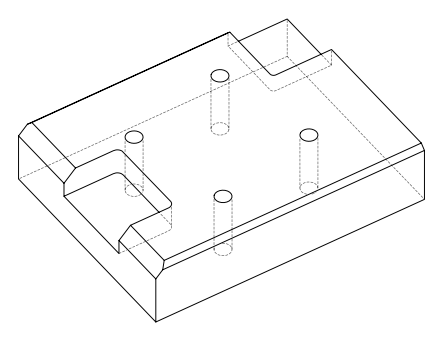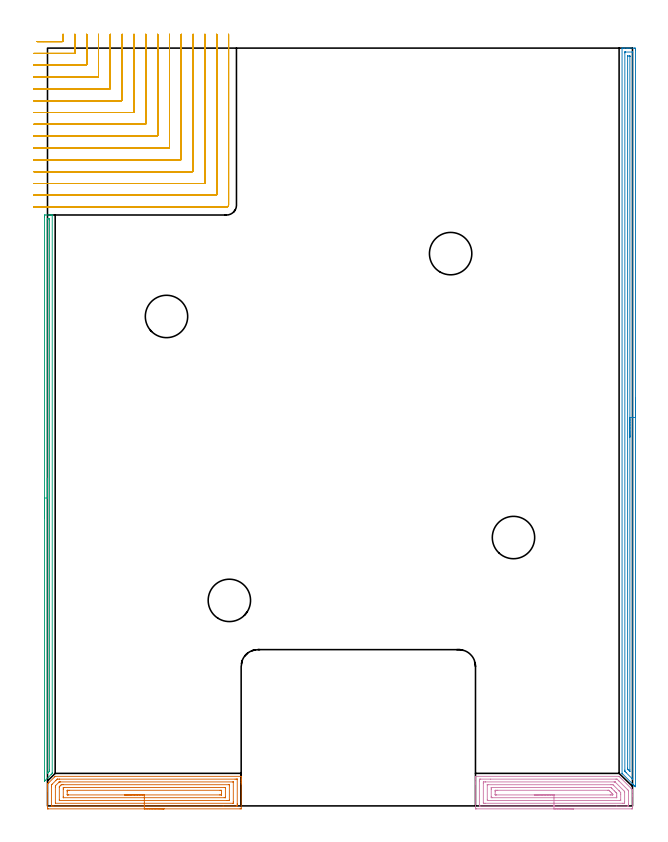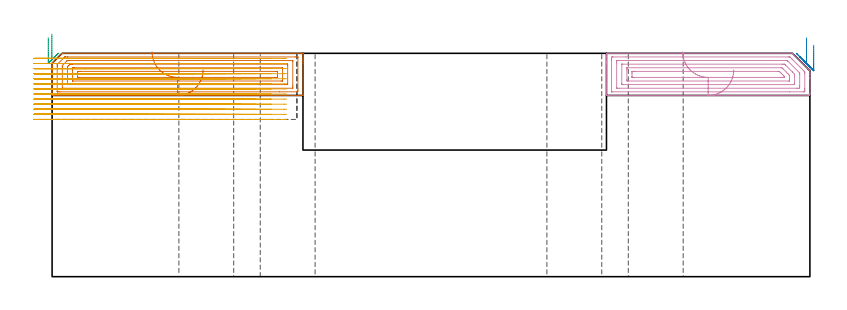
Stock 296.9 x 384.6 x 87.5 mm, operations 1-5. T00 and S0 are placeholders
(PLAN: 18 operations, 11 tool changes, 97.4 min)
(1 AREA_MILL | FG_CHAMFER_SURFACE | UGT0205_001 | 5.02 min | 14395 mm3)
(2 AREA_MILL_1 | FG_CHAMFER_SURFACE_1 | UGT0205_001 | 9.1 min | 8769 mm3)
(3 AREA_MILL_2 | FG_CHAMFER_SURFACE_2 | UGT0205_001 | 4.73 min | 2190 mm3)
(4 AREA_MILL_3 | FG_CHAMFER_SURFACE_3 | UGT0205_001 | 4.08 min | 11655 mm3)
(5 MILL_CORNER_NOTCH_RECTANGULAR | CORNER_NOTCH_RECTANGULAR | NXT0201_009 | Follow Part, ap 2, ae 75% | 44.61 min | 210245 mm3)
(6 MILL_SLOT | SLOT_PARTIAL_RECTANGULAR | NXT0201_012 | Follow Part, ap 4, ae 75% | 26.58 min | 354189 mm3)
(7 SPOT_DRILL | STEP1HOLE | NXT0321_9005460120000 | 0.05 min | 179 mm3)
(8 SPOT_DRILL_1 | STEP1HOLE_1 | NXT0321_9005460120000 | 0.05 min | 189 mm3)
(9 SPOT_DRILL_2 | STEP1HOLE_2 | NXT0321_9005460120000 | 0.05 min | 178 mm3)
(10 SPOT_DRILL_3 | STEP1HOLE_3 | NXT0321_9005460120000 | 0.05 min | 159 mm3)
(11 DRILL_THROUGH_HOLE_INTO_CENTER | STEP1HOLE | NXT0301_065 | 0.37 min | 5916 mm3)
(12 DRILL_TO_ENLARGE_THROUGH_HOLE | STEP1HOLE | UGT0301_052 | 0.39 min | 25629 mm3)
(13 DRILL_THROUGH_HOLE_INTO_CENTER_1 | STEP1HOLE_1 | NXT0301_065 | 0.37 min | 5927 mm3)
(14 DRILL_TO_ENLARGE_THROUGH_HOLE_1 | STEP1HOLE_1 | UGT0301_052 | 0.39 min | 25640 mm3)
(15 DRILL_THROUGH_HOLE_INTO_CENTER_2 | STEP1HOLE_2 | NXT0301_065 | 0.37 min | 5914 mm3)
(16 DRILL_TO_ENLARGE_THROUGH_HOLE_2 | STEP1HOLE_2 | UGT0301_052 | 0.39 min | 25642 mm3)
(17 DRILL_THROUGH_HOLE_INTO_CENTER_3 | STEP1HOLE_3 | NXT0301_065 | 0.37 min | 5866 mm3)
(18 DRILL_TO_ENLARGE_THROUGH_HOLE_3 | STEP1HOLE_3 | UGT0301_052 | 0.39 min | 25649 mm3)
(TOOL UGT0205_001 | Chamfer Mill 20 x 3 x 45 deg. | D20 FL50 Z2)
(TOOL NXT0201_009 | ENDMILL 8mm [2P460-0800-NA 1630] | D8 FL26 Z6)
(TOOL NXT0201_012 | ENDMILL 16mm [2P460-1600-NA 1630] | D16 FL38 Z6)
(TOOL NXT0321_9005460120000 | NC Spot Drill, 142deg, 12mm, Carbide, Uncoated | D12 PA142 FL30 Z2)
(TOOL NXT0301_065 | Carbide Drill 9.4mm [860.1-0940-075A1-MM 2214] | D9.4 PA140 FL98 Z2)
(TOOL UGT0301_052 | Twist Drill 21.5 mm | D21.5 PA118 FL150 Z2)
(OP 1 AREA_MILL)
G17 G21 G94 G90
T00 M6
G54
G17 G0 G90 X59.15 Y-1.5 S1061 M3
G43 Z97.5 H0
Z81.
G94 G1 X59.112 Z80.129 F250.
X58.998 Z79.264
X58.809 Z78.412
X58.547 Z77.58
X58.213 Z76.774
X57.81 Z76.
X57.342 Z75.264
X56.81 Z74.572
X56.221 Z73.929
X55.578 Z73.34
X54.886 Z72.809
X54.15 Z72.34
X53.376 Z71.937
X52.57 Z71.603
X51.738 Z71.341
X50.887 Z71.152
X50.022 Z71.038
X49.15 Z71.
X0.586
X0.065 Y-1.494 Z71.004
X0.01 Y-1.491 Z71.006
X0. Y-1.43 Z71.067
Y7.626 Z80.119
Y8.225 Z80.722
Y8.501 Z80.998
Y9.1 Z81.597
Y9.377 Z81.872
Y9.93 Z82.429
Y10.252 Z82.751
Y11.093 Z83.593
X0.002 Y11.102 Z83.602
X0.028 Y11.128 Z83.628
X0.141 Y11.243 Z83.739
X0.505 Y11.605 Z84.105
X0.66 Y11.76 Z84.26
X3.641 Y14.741 Z87.24
X3.771 Y14.87 Z87.368
X3.905 Y14.997 Z87.488
X4.15 Y15. Z87.5
X98.159
X98.29 Y14.997 Z87.489
X98.297 Y14.886 Z87.378
X98.3 Y14.767 Z87.266
Y14.078 Z86.577
Y13.432 Z85.931
Y12.879 Z85.375
Y12.603 Z85.1
Y12.004 Z84.5
Y11.727 Z84.224
Y11.128 Z83.622
Y-1.13 Z71.367
X98.296 Y-1.434 Z71.063
X98.29 Y-1.492 Z71.005
X98.23 Y-1.499 Z70.999
X97.714 Y-1.5 Z71.
X49.15
Y-0.086 Z72.414
X3.087
X2.368 Y-0.085 Z72.415
X2.194 Y-0.083 Z72.417
X2.036 Y-0.079 Z72.421
X2.009 Y-0.074 Z72.426
X2.005 Y-0.054 Z72.446
X2.003 Y-0.031 Z72.469
X2. Y0.107 Z72.607
Y9.738 Z82.238
X2.003 Y10.252 Z82.752
X2.009 Y10.606 Z83.106
X2.017 Y10.655 Z83.155
X2.042 Y10.685 Z83.185
X2.113 Y10.759 Z83.259
X2.368 Y11.019 Z83.519
X4.229 Y12.879 Z85.379
X4.633 Y13.281 Z85.781
X4.772 Y13.416 Z85.916
X4.884 Y13.523 Z86.023
X4.956 Y13.579 Z86.079
X5.042 Y13.581 Z86.081
X5.216 Y13.584 Z86.084
X5.933 Y13.586 Z86.086
X6.105
X95.213
X95.932 Y13.585 Z86.085
X96.106 Y13.583 Z86.083
X96.264 Y13.579 Z86.079
X96.291 Y13.574 Z86.074
X96.295 Y13.554 Z86.054
X96.297 Y13.531 Z86.031
X96.3 Y13.393 Z85.893
Y1.135 Z73.635
X96.298 Y0.621 Z73.121
X96.294 Y0.264 Z72.764
X96.281 Y-0.079 Z72.421
X95.932 Y-0.083 Z72.417
X95.759 Y-0.085 Z72.415
X89.154 Y-0.086 Z72.414
X49.15
Y1.329 Z73.829
X4.094
X4.048 Y1.33 Z73.83
X4.019 Y1.333 Z73.833
X4.01 Y1.335 Z73.835
X4.008 Y1.349 Z73.849
X4.002 Y1.496 Z73.996
X4. Y1.644 Z74.144
Y9.525 Z82.025
X4.002 Y9.889 Z82.389
X4.005 Y10.07 Z82.57
X4.01 Y10.161 Z82.661
X4.015 Y10.204 Z82.704
X4.056 Y10.252 Z82.752
X4.101 Y10.301 Z82.801
X4.151 Y10.351 Z82.851
X5.803 Y12.004 Z84.504
X5.868 Y12.067 Z84.567
X5.933 Y12.127 Z84.627
X5.983 Y12.165 Z84.665
X6.023 Y12.167 Z84.667
X6.113 Y12.169 Z84.669
X6.293 Y12.171 Z84.671
X6.653
X94.206
X94.252 Y12.17 Z84.67
X94.281 Y12.167 Z84.667
X94.29 Y12.165 Z84.665
X94.292 Y12.151 Z84.651
X94.298 Y12.004 Z84.504
X94.3 Y11.856 Z84.356
Y2.224 Z74.724
X94.298 Y1.496 Z73.996
X94.295 Y1.354 Z73.854
X94.289 Y1.335 Z73.835
X94.276 Y1.333 Z73.833
X94.235 Y1.33 Z73.83
X94.149 Y1.329 Z73.829
X49.15
Y2.743 Z75.243
X6.115
X6.052 Y2.744 Z75.244
X6.023 Y2.747 Z75.247
X6.012 Y2.749 Z75.249
X6.009 Y2.762 Z75.262
X6.005 Y2.845 Z75.345
X6. Y3.181 Z75.681
Y3.248 Z75.748
Y9.377 Z81.877
X6.003 Y9.579 Z82.079
X6.006 Y9.68 Z82.18
X6.01 Y9.729 Z82.229
X6.029 Y9.768 Z82.268
X6.223 Y9.968 Z82.468
X6.502 Y10.252 Z82.752
X6.662 Y10.412 Z82.912
X6.824 Y10.57 Z83.07
X7.018 Y10.75 Z83.25
X7.205 Y10.753 Z83.253
X7.715 Y10.756 Z83.256
X8.092 Y10.757 Z83.257
X92.185
X92.248 Y10.756 Z83.256
X92.277 Y10.753 Z83.253
X92.288 Y10.751 Z83.251
X92.291 Y10.738 Z83.238
X92.295 Y10.655 Z83.155
X92.3 Y10.319 Z82.819
Y10.252 Z82.752
X92.299 Y3.248 Z75.748
X92.291 Y2.843 Z75.343
X92.288 Y2.75 Z75.25
X92.161 Y2.747 Z75.247
X91.988 Y2.744 Z75.244
X91.476 Y2.743 Z75.243
X91.099
X49.15
Y4.157 Z76.657
X8.174 Y4.158 Z76.658
X8.075 Y4.159 Z76.659
X8.026 Y4.162 Z76.662
X8.01 Y4.164 Z76.664
X8.008 Y4.18 Z76.68
X8.004 Y4.28 Z76.78
X8. Y4.718 Z77.218
X8.001 Y8.501 Z81.001
X8.004 Y9.093 Z81.593
X8.01 Y9.293 Z81.793
X8.035 Y9.325 Z81.825
X8.049 Y9.336 Z81.836
X8.071 Y9.338 Z81.838
X8.178 Y9.341 Z81.841
X8.606 Y9.343 Z81.843
X8.64
X90.126 Y9.342 Z81.842
X90.226 Y9.341 Z81.841
X90.274 Y9.338 Z81.838
X90.29 Y9.336 Z81.836
X90.292 Y9.32 Z81.82
X90.296 Y9.22 Z81.72
X90.3 Y8.782 Z81.282
X90.299 Y4.404 Z76.904
X90.296 Y4.205 Z76.705
X90.292 Y4.171 Z76.671
X90.288 Y4.163 Z76.663
X90.282 Y4.161 Z76.661
X90.23 Y4.158 Z76.658
X90.122 Y4.157 Z76.657
X89.694
X49.15
Y5.571 Z78.071
X10.696 Y5.572 Z78.072
X10.388 Y5.574 Z78.074
X10.08 Y5.578 Z78.078
X10.01 Y5.584 Z78.084
X10.006 Y5.646 Z78.146
X10.002 Y5.747 Z78.247
X10. Y7.131 Z79.631
X10.001 Y7.626 Z80.126
X10.005 Y7.816 Z80.316
X10.01 Y7.91 Z80.41
X10.016 Y7.922 Z80.422
X10.036 Y7.925 Z80.425
X10.081 Y7.928 Z80.428
X10.388 Y7.929 Z80.429
X10.971
X87.604 Y7.928 Z80.428
X87.912 Y7.926 Z80.426
X88.22 Y7.922 Z80.422
X88.29 Y7.916 Z80.416
X88.295 Y7.854 Z80.354
X88.298 Y7.753 Z80.253
X88.3 Y6.369 Z78.869
X88.299 Y5.874 Z78.374
X88.295 Y5.684 Z78.184
X88.29 Y5.59 Z78.09
X88.284 Y5.578 Z78.078
X88.264 Y5.575 Z78.075
X88.219 Y5.572 Z78.072
X87.912 Y5.571 Z78.071
X87.329
X49.15
X48.278 Z78.109
X47.414 Z78.223
X46.562 Z78.412
X45.73 Z78.674
X44.924 Z79.008
X44.15 Z79.411
X43.414 Z79.88
X42.722 Z80.411
X42.079 Z81.
X41.49 Z81.643
X40.959 Z82.335
X40.49 Z83.071
X40.087 Z83.845
X39.753 Z84.651
X39.491 Z85.483
X39.302 Z86.335
X39.188 Z87.2
X39.15 Z88.071
G0 Z97.5
M5
M2
(OP 2 AREA_MILL_1)
G17 G21 G94 G90
T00 M6
G54
G17 G0 G90 X298.4 Y207.15 S1061 M3
G43 Z97.5 H0
Z90.7
G94 G1 Y207.112 Z89.828 F250.
Y206.998 Z88.964
Y206.809 Z88.112
Y206.547 Z87.28
Y206.213 Z86.474
Y205.81 Z85.7
Y205.342 Z84.964
Y204.81 Z84.272
Y204.221 Z83.629
Y203.578 Z83.04
Y202.886 Z82.509
Y202.15 Z82.04
Y201.376 Z81.637
Y200.57 Z81.303
Y199.738 Z81.041
Y198.886 Z80.852
Y198.022 Z80.738
Y197.15 Z80.7
X298.399 Y9.837 Z80.701
X298.396 Y9.797 Z80.7
X298.389 Y9.71 Z80.703
X298.331 Y9.767 Z80.764
X298.22 Y9.879 Z80.878
X298.058 Y10.04 Z81.037
X297.903 Y10.196 Z81.195
X297.773 Y10.326 Z81.325
X297.621 Y10.477 Z81.474
X297.475 Y10.623 Z81.622
X297.326 Y10.773 Z81.771
X297.184 Y10.914 Z81.912
X297.048 Y11.051 Z82.049
X296.879 Y11.22 Z82.218
X291.871 Y16.229 Z87.229
X291.64 Y16.462 Z87.456
X291.604 Y16.506 Z87.49
X291.6 Y16.583 Z87.5
Y384.421
X291.602 Y384.59 Z87.488
X291.734 Y384.597 Z87.358
X291.874 Y384.6 Z87.226
X292.117 Z86.982
X292.816 Z86.279
X294.039 Z85.058
X294.563 Z84.531
X295.175 Z83.921
X297.796 Z81.301
X298.058 Y384.596 Z81.039
X298.393 Y384.59 Z80.704
X298.397 Y384.321 Z80.702
X298.399 Y383.974 Z80.701
X298.4 Y383.624 Z80.7
Y197.15
X296.986 Z82.114
X296.985 Y13.901 Z82.115
X296.984 Y13.696 Z82.116
X296.981 Y13.594 Z82.119
X296.98 Y13.584 Z82.12
X296.969 Y13.591 Z82.131
X296.937 Y13.619 Z82.163
X296.649 Y13.901 Z82.451
X293.69 Y16.86 Z85.41
X293.076 Y17.477 Z86.024
X293.035 Y17.526 Z86.065
X293.021 Y17.546 Z86.079
X293.019 Y17.564 Z86.081
X293.016 Y17.65 Z86.084
X293.015 Y17.822 Z86.085
X293.014 Y18.168 Z86.086
X293.015 Y382.187 Z86.085
X293.017 Y382.532 Z86.083
X293.019 Y382.574 Z86.081
X293.02 Y382.587 Z86.08
X293.044 Y382.59 Z86.056
X293.151 Y382.596 Z85.949
X293.286 Y382.599 Z85.814
X296.78 Y382.6 Z82.32
X296.937 Y382.597 Z82.163
X296.969 Y382.593 Z82.131
X296.979 Y382.59 Z82.121
X296.981 Y382.579 Z82.119
X296.984 Y382.542 Z82.116
X296.985 Y382.39 Z82.115
X296.986 Y197.15 Z82.114
X295.572 Z83.528
X295.571 Y18.233 Z83.529
X295.566 Y17.477 Z83.534
X295.565 Y17.462 Z83.535
X295.532 Y17.477 Z83.568
X295.437 Y17.566 Z83.663
X294.629 Y18.371 Z84.471
X294.563 Y18.438 Z84.537
X294.465 Y18.543 Z84.635
X294.443 Y18.568 Z84.657
X294.435 Y18.668 Z84.665
X294.432 Y18.851 Z84.668
X294.429 Y19.127 Z84.671
Y380.399
X294.43 Y380.535 Z84.67
X294.433 Y380.581 Z84.667
X294.435 Y380.59 Z84.665
X294.441 Y380.594 Z84.659
X294.465 Y380.597 Z84.635
X294.563 Y380.599 Z84.537
X295.24 Y380.6 Z83.86
X295.437 Y380.599 Z83.663
X295.502 Y380.597 Z83.598
X295.554 Y380.593 Z83.546
X295.564 Y380.59 Z83.536
X295.567 Y380.575 Z83.533
X295.569 Y380.536 Z83.531
X295.571 Y380.399 Z83.529
Y380.261
X295.572 Y197.15 Z83.528
Y196.278 Z83.567
Y195.414 Z83.68
Y194.562 Z83.869
Y193.73 Z84.132
Y192.924 Z84.465
Y192.15 Z84.868
Y191.414 Z85.337
Y190.722 Z85.868
Y190.079 Z86.457
Y189.49 Z87.101
Y188.958 Z87.793
Y188.49 Z88.528
Y188.087 Z89.302
Y187.753 Z90.108
Y187.491 Z90.94
Y187.302 Z91.792
Y187.188 Z92.657
Y187.15 Z93.528
G0 Z97.5
M5
M2
(OP 3 AREA_MILL_2)
G17 G21 G94 G90
T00 M6
G54
G17 G0 G90 X-1.5 Y146.25 S1061 M3
G43 Z97.5 H0
Z93.6
G94 G1 Y146.288 Z92.728 F250.
Y146.402 Z91.863
Y146.591 Z91.012
Y146.853 Z90.18
Y147.187 Z89.374
Y147.59 Z88.6
Y148.058 Z87.864
Y148.589 Z87.172
Y149.179 Z86.529
Y149.822 Z85.94
Y150.514 Z85.408
Y151.25 Z84.94
Y152.024 Z84.537
Y152.83 Z84.203
Y153.662 Z83.941
Y154.513 Z83.752
Y155.378 Z83.638
Y156.25 Z83.6
Y298.992
X-1.499 Y299.274 Z83.601
X-1.492 Y299.878 Z83.603
X-1.491 Y299.893 Z83.605
X-0.889 Y299.9 Z84.205
X0.539 Z85.636
X0.896 Z85.992
X1.611 Z86.71
X1.912 Z87.011
X2.337 Y299.893 Z87.429
X2.397 Y299.89 Z87.488
X2.4 Y299.721 Z87.5
Y16.801
X2.394 Y16.503 Z87.488
X2.389 Y16.488 Z87.485
X1.808 Y15.907 Z86.907
X-1.172 Y12.928 Z83.927
X-1.336 Y12.763 Z83.761
X-1.474 Y12.63 Z83.624
X-1.494 Y12.617 Z83.603
X-1.499 Y12.63 Z83.599
X-1.5 Y156.25 Z83.6
X-0.086 Z85.014
Y297.576
X-0.085 Y297.665 Z85.015
X-0.081 Y297.844 Z85.019
X-0.079 Y297.889 Z85.021
X-0.072 Y297.892 Z85.028
X-0.048 Y297.896 Z85.052
X0.004 Y297.898 Z85.104
X0.484 Y297.9 Z85.584
X0.896 Y297.899 Z85.996
X0.955 Y297.898 Z86.055
X0.972 Y297.895 Z86.072
X0.976 Y297.892 Z86.076
X0.979 Y297.872 Z86.079
X0.983 Y297.754 Z86.083
X0.985 Y297.576 Z86.085
X0.986 Y297.486 Z86.086
Y18.5
X0.982 Y17.695 Z86.082
X0.979 Y17.612 Z86.079
X0.973 Y17.534 Z86.073
X0.896 Y17.454 Z85.996
X0.573 Y17.125 Z85.673
X0.004 Y16.554 Z85.104
X-0.038 Y16.513 Z85.062
X-0.072 Y16.484 Z85.028
X-0.078 Y16.482 Z85.022
X-0.08 Y16.485 Z85.02
X-0.083 Y16.533 Z85.017
X-0.085 Y16.712 Z85.015
X-0.086 Y16.801 Z85.014
Y156.25
Y157.121 Z85.052
Y157.986 Z85.166
Y158.838 Z85.355
Y159.67 Z85.617
Y160.476 Z85.951
Y161.25 Z86.354
Y161.986 Z86.823
Y162.678 Z87.354
Y163.321 Z87.943
Y163.91 Z88.586
Y164.441 Z89.278
Y164.91 Z90.014
Y165.313 Z90.788
Y165.647 Z91.594
Y165.909 Z92.426
Y166.098 Z93.278
Y166.212 Z94.143
Y166.25 Z95.014
G0 Z97.5
M5
M2
(OP 4 AREA_MILL_3)
G17 G21 G94 G90
T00 M6
G54
G17 G0 G90 X267.05 Y-1.5 S1061 M3
G43 Z97.5 H0
Z81.
G94 G1 X267.012 Z80.129 F250.
X266.898 Z79.264
X266.709 Z78.412
X266.447 Z77.58
X266.113 Z76.774
X265.71 Z76.
X265.242 Z75.264
X264.71 Z74.572
X264.121 Z73.929
X263.478 Z73.34
X262.786 Z72.809
X262.05 Z72.34
X261.276 Z71.937
X260.47 Z71.603
X259.638 Z71.341
X258.786 Z71.152
X257.922 Z71.038
X257.05 Z71.
X217.8
X217.279 Y-1.494 Z71.003
X217.21 Y-1.491 Z71.006
X217.2 Y-1.417 Z71.08
Y11.128 Z83.623
Y11.702 Z84.199
Y12.004 Z84.5
Y13.755 Z86.249
Y14.745 Z87.244
X217.203 Y14.875 Z87.367
X217.21 Y14.998 Z87.488
X217.354 Y15. Z87.5
X290.056
X290.095 Y14.994 Z87.491
X290.122 Y14.977 Z87.474
X290.314 Y14.786 Z87.286
X296.163 Y8.939 Z81.435
X296.3 Y8.801 Z81.299
X296.459 Y8.642 Z81.14
X296.601 Y8.501 Z80.997
X296.746 Y8.355 Z80.853
X296.898 Y8.203 Z80.7
X296.9 Y8.2 Z80.696
Y8.131 Z80.63
Y7.354 Z79.853
Y6.75 Z79.245
Y5.573 Z78.069
Y4.999 Z77.493
Y-0.844 Z71.654
X296.896 Y-1.13 Z71.367
X296.89 Y-1.492 Z71.005
X296.673 Y-1.496 Z71.002
X296.3 Y-1.5 Z71.
X257.05
Y-0.086 Z72.414
X219.584 Y-0.085 Z72.415
X219.41 Y-0.084 Z72.416
X219.243 Y-0.08 Z72.42
X219.209 Y-0.078 Z72.422
X219.205 Y-0.055 Z72.445
X219.203 Y-0.029 Z72.471
X219.2 Y0.122 Z72.622
Y12.38 Z84.88
X219.204 Y12.879 Z85.379
X219.209 Y13.247 Z85.747
X219.234 Y13.579 Z86.079
X219.584 Y13.583 Z86.083
X219.757 Y13.585 Z86.085
X224.819 Y13.586 Z86.086
X288.445 Y13.585 Z86.085
X288.804 Y13.582 Z86.082
X288.983 Y13.579 Z86.079
X289.07 Y13.569 Z86.069
X289.164 Y13.481 Z85.981
X289.77 Y12.879 Z85.379
X290.056 Y12.595 Z85.095
X294.516 Y8.133 Z80.633
X294.768 Y7.875 Z80.375
X294.889 Y7.749 Z80.249
X294.892 Y7.626 Z80.126
X294.899 Y7.25 Z79.75
X294.9 Y1.12 Z73.62
X294.896 Y0.621 Z73.121
X294.891 Y0.253 Z72.753
X294.866 Y-0.079 Z72.421
X294.516 Y-0.083 Z72.417
X294.343 Y-0.085 Z72.415
X288.902 Y-0.086 Z72.414
X257.05
Y1.329 Z73.829
X222.26
X221.537 Y1.331 Z73.831
X221.368 Y1.334 Z73.834
X221.21 Y1.338 Z73.838
X221.205 Y1.496 Z73.996
X221.201 Y1.66 Z74.16
X221.2 Y11.293 Z83.793
X221.205 Y12.004 Z84.504
X221.207 Y12.162 Z84.662
X221.368 Y12.164 Z84.664
X222.09 Y12.171 Z84.671
X222.26
X287.551
X287.893 Y12.168 Z84.668
X287.99 Y12.164 Z84.664
X288.029 Y12.161 Z84.661
X288.041 Y12.151 Z84.651
X288.095 Y12.103 Z84.603
X288.197 Y12.004 Z84.504
X288.272 Y11.929 Z84.429
X292.732 Y7.469 Z79.969
X292.821 Y7.377 Z79.877
X292.863 Y7.33 Z79.83
X292.882 Y7.307 Z79.807
X292.89 Y7.244 Z79.744
X292.897 Y6.915 Z79.415
X292.899 Y6.75 Z79.25
X292.9 Y2.207 Z74.707
X292.895 Y1.496 Z73.996
X292.893 Y1.338 Z73.838
X292.732 Y1.336 Z73.836
X292.01 Y1.329 Z73.829
X291.84
X257.05
Y2.743 Z75.243
X223.666
X223.326 Y2.746 Z75.246
X223.265 Y2.748 Z75.248
X223.21 Y2.753 Z75.253
X223.2 Y3.248 Z75.748
X223.201 Y10.667 Z83.167
X223.202 Y10.718 Z83.218
X223.206 Y10.743 Z83.243
X223.209 Y10.75 Z83.25
X223.222 Y10.752 Z83.252
X223.358 Y10.756 Z83.256
X223.53 Y10.757 Z83.257
X285.973
X286.488 Y10.756 Z83.256
X286.87 Y10.753 Z83.253
X286.989 Y10.75 Z83.25
X287.253 Y10.494 Z82.994
X287.38 Y10.371 Z82.871
X290.056 Y7.694 Z80.194
X290.122 Y7.626 Z80.126
X290.89 Y6.807 Z79.307
X290.892 Y6.75 Z79.25
X290.9 Y5.921 Z78.421
Y3.295 Z75.795
X290.899 Y2.833 Z75.333
X290.898 Y2.782 Z75.282
X290.894 Y2.757 Z75.257
X290.891 Y2.75 Z75.25
X290.878 Y2.748 Z75.248
X290.742 Y2.744 Z75.244
X290.57 Y2.743 Z75.243
X257.05
Y4.157 Z76.657
X225.793
X225.394 Y4.164 Z76.664
X225.21 Y4.169 Z76.669
X225.207 Y4.276 Z76.776
X225.201 Y4.739 Z77.239
Y8.501 Z81.001
X225.204 Y9.114 Z81.614
X225.21 Y9.322 Z81.822
X225.219 Y9.337 Z81.837
X225.239 Y9.339 Z81.839
X225.292 Y9.341 Z81.841
X225.399 Y9.342 Z81.842
X285.63 Y9.343 Z81.843
X285.844 Y9.339 Z81.839
X285.946 Y9.336 Z81.836
X286.155 Y9.136 Z81.636
X286.488 Y8.812 Z81.312
X287.676 Y7.626 Z80.126
X288.272 Y7.026 Z79.526
X288.537 Y6.75 Z79.25
X288.771 Y6.497 Z78.997
X288.89 Y6.362 Z78.862
X288.894 Y6.287 Z78.787
X288.899 Y6.135 Z78.635
Y4.999 Z77.499
X288.896 Y4.386 Z76.886
X288.89 Y4.178 Z76.678
X288.881 Y4.163 Z76.663
X288.86 Y4.161 Z76.661
X288.808 Y4.159 Z76.659
X288.701 Y4.158 Z76.658
X257.05 Y4.157 Z76.657
Y5.571 Z78.071
X227.921
X227.612 Y5.573 Z78.073
X227.304 Y5.576 Z78.076
X227.224 Y5.578 Z78.078
X227.21 Y5.632 Z78.132
X227.205 Y5.74 Z78.24
X227.202 Y5.874 Z78.374
X227.2 Y7.155 Z79.655
X227.203 Y7.626 Z80.126
X227.206 Y7.828 Z80.328
X227.21 Y7.922 Z80.422
X227.307 Y7.925 Z80.425
X227.612 Y7.927 Z80.427
X228.196 Y7.929 Z80.429
X228.504
X284.395
X284.704 Y7.928 Z80.428
X284.806 Y7.926 Z80.426
X284.887 Y7.922 Z80.422
X284.929 Y7.912 Z80.412
X284.962 Y7.882 Z80.382
X285.225 Y7.626 Z80.126
X285.596 Y7.257 Z79.757
X286.102 Y6.75 Z79.25
X286.488 Y6.363 Z78.863
X286.729 Y6.114 Z78.614
X286.845 Y5.991 Z78.491
X286.89 Y5.93 Z78.43
X286.892 Y5.874 Z78.374
Y5.672 Z78.172
X286.89 Y5.578 Z78.078
X286.793 Y5.575 Z78.075
X286.488 Y5.573 Z78.073
X285.904 Y5.571 Z78.071
X285.596
X257.05
X256.178 Z78.109
X255.314 Z78.223
X254.462 Z78.412
X253.63 Z78.674
X252.824 Z79.008
X252.05 Z79.411
X251.314 Z79.88
X250.622 Z80.411
X249.979 Z81.
X249.39 Z81.643
X248.858 Z82.335
X248.39 Z83.071
X247.987 Z83.845
X247.653 Z84.651
X247.391 Z85.483
X247.202 Z86.335
X247.088 Z87.2
X247.05 Z88.071
G0 Z97.5
M5
M2
(OP 5 MILL_CORNER_NOTCH_RECTANGULAR)
G17 G21 G94 G90
T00 M6
G54
G17 G0 G90 X-5.261 Y387.9 S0 M3
G43 Z97.5 H1
Z85.508
G94 G1 X-2.261 F250.
X7.506 F500.
G3 X7.9 Y388.294 R0.4
G2 X7.899 Y388.6 R84.
G1 Y391.6 F250.
G0 Z97.5
X-7. Y381.9
Z85.508
G1 X-4.
X13.505 F500.
G3 X13.9 Y382.295 R0.4
G1 Y388.6
Y391.6 F250.
G0 Z97.5
X-7. Y375.9
Z85.508
G1 X-4.
X19.505 F500.
G3 X19.9 Y376.295 R0.4
G1 Y388.6
Y391.6 F250.
G0 Z97.5
X-7. Y369.9
Z85.508
G1 X-4.
X25.505 F500.
G3 X25.9 Y370.295 R0.4
G1 Y388.6
Y391.6 F250.
G0 Z97.5
X-7. Y363.9
Z85.508
G1 X-4.
X31.505 F500.
G3 X31.9 Y364.295 R0.4
G1 Y388.6
Y391.6 F250.
G0 Z97.5
X-7. Y357.9
Z85.508
G1 X-4.
X37.504 F500.
G3 X37.9 Y358.296 R0.4
G1 Y388.6
Y391.6 F250.
G0 Z97.5
X-7. Y351.9
Z85.508
G1 X-4.
X43.504 F500.
G3 X43.9 Y352.296 R0.4
G1 Y388.6
Y391.6 F250.
G0 Z97.5
X-7. Y345.9
Z85.508
G1 X-4.
X49.504 F500.
G3 X49.9 Y346.296 R0.4
G1 Y388.6
Y391.6 F250.
G0 Z97.5
X-7. Y339.9
Z85.508
G1 X-4.
X55.504 F500.
G3 X55.9 Y340.296 R0.4
G1 Y388.6
Y391.6 F250.
G0 Z97.5
X-7. Y333.9
Z85.508
G1 X-4.
X61.504 F500.
G3 X61.9 Y334.296 R0.4
G1 Y388.6
Y391.6 F250.
G0 Z97.5
X-7. Y327.9
Z85.508
G1 X-4.
X67.503 F500.
G3 X67.9 Y328.297 R0.4
G1 Y388.6
Y391.6 F250.
G0 Z97.5
X-7. Y321.9
Z85.508
G1 X-4.
X73.503 F500.
G3 X73.9 Y322.297 R0.4
G1 Y388.6
Y391.6 F250.
G0 Z97.5
X-7. Y315.9
Z85.508
G1 X-4.
X79.503 F500.
G3 X79.9 Y316.297 R0.4
G1 Y388.6
Y391.6 F250.
G0 Z97.5
X-7. Y309.9
Z85.508
G1 X-4.
X85.503 F500.
G3 X85.9 Y310.297 R0.4
G1 Y388.6
Y391.6 F250.
G0 Z97.5
X-7. Y303.9
Z85.508
G1 X-4.
X90.9 F500.
G3 X91.9 Y304.9 R1.
G1 Y388.6
Y391.6 F250.
G0 Z97.5
X-5.261 Y387.9
Z83.515
G1 X-2.261
X7.506 F500.
G3 X7.9 Y388.294 R0.4
G2 X7.899 Y388.6 R84.
G1 Y391.6 F250.
G0 Z97.5
X-7. Y381.9
Z83.515
G1 X-4.
X13.505 F500.
G3 X13.9 Y382.295 R0.4
G1 Y388.6
Y391.6 F250.
G0 Z97.5
X-7. Y375.9
Z83.515
G1 X-4.
X19.505 F500.
G3 X19.9 Y376.295 R0.4
G1 Y388.6
Y391.6 F250.
G0 Z97.5
X-7. Y369.9
Z83.515
G1 X-4.
X25.505 F500.
G3 X25.9 Y370.295 R0.4
G1 Y388.6
Y391.6 F250.
G0 Z97.5
X-7. Y363.9
Z83.515
G1 X-4.
X31.505 F500.
G3 X31.9 Y364.295 R0.4
G1 Y388.6
Y391.6 F250.
G0 Z97.5
X-7. Y357.9
Z83.515
G1 X-4.
X37.504 F500.
G3 X37.9 Y358.296 R0.4
G1 Y388.6
Y391.6 F250.
G0 Z97.5
X-7. Y351.9
Z83.515
G1 X-4.
X43.504 F500.
G3 X43.9 Y352.296 R0.4
G1 Y388.6
Y391.6 F250.
G0 Z97.5
X-7. Y345.9
Z83.515
G1 X-4.
X49.504 F500.
G3 X49.9 Y346.296 R0.4
G1 Y388.6
Y391.6 F250.
G0 Z97.5
X-7. Y339.9
Z83.515
G1 X-4.
X55.504 F500.
G3 X55.9 Y340.296 R0.4
G1 Y388.6
Y391.6 F250.
G0 Z97.5
X-7. Y333.9
Z83.515
G1 X-4.
X61.504 F500.
G3 X61.9 Y334.296 R0.4
G1 Y388.6
Y391.6 F250.
G0 Z97.5
X-7. Y327.9
Z83.515
G1 X-4.
X67.503 F500.
G3 X67.9 Y328.297 R0.4
G1 Y388.6
Y391.6 F250.
G0 Z97.5
X-7. Y321.9
Z83.515
G1 X-4.
X73.503 F500.
G3 X73.9 Y322.297 R0.4
G1 Y388.6
Y391.6 F250.
G0 Z97.5
X-7. Y315.9
Z83.515
G1 X-4.
X79.503 F500.
G3 X79.9 Y316.297 R0.4
G1 Y388.6
Y391.6 F250.
G0 Z97.5
X-7. Y309.9
Z83.515
G1 X-4.
X85.503 F500.
G3 X85.9 Y310.297 R0.4
G1 Y388.6
Y391.6 F250.
G0 Z97.5
X-7. Y303.9
Z83.515
G1 X-4.
X90.9 F500.
G3 X91.9 Y304.9 R1.
G1 Y388.6
Y391.6 F250.
G0 Z97.5
X-5.261 Y387.9
Z81.523
G1 X-2.261
X7.506 F500.
G3 X7.9 Y388.294 R0.4
G2 X7.899 Y388.6 R84.
G1 Y391.6 F250.
G0 Z97.5
X-7. Y381.9
Z81.523
G1 X-4.
X13.505 F500.
G3 X13.9 Y382.295 R0.4
G1 Y388.6
Y391.6 F250.
G0 Z97.5
X-7. Y375.9
Z81.523
G1 X-4.
X19.505 F500.
G3 X19.9 Y376.295 R0.4
G1 Y388.6
Y391.6 F250.
G0 Z97.5
X-7. Y369.9
Z81.523
G1 X-4.
X25.505 F500.
G3 X25.9 Y370.295 R0.4
G1 Y388.6
Y391.6 F250.
G0 Z97.5
X-7. Y363.9
Z81.523
G1 X-4.
X31.505 F500.
G3 X31.9 Y364.295 R0.4
G1 Y388.6
Y391.6 F250.
G0 Z97.5
X-7. Y357.9
Z81.523
G1 X-4.
X37.504 F500.
G3 X37.9 Y358.296 R0.4
G1 Y388.6
Y391.6 F250.
G0 Z97.5
X-7. Y351.9
Z81.523
G1 X-4.
X43.504 F500.
G3 X43.9 Y352.296 R0.4
G1 Y388.6
Y391.6 F250.
G0 Z97.5
X-7. Y345.9
Z81.523
G1 X-4.
X49.504 F500.
G3 X49.9 Y346.296 R0.4
G1 Y388.6
Y391.6 F250.
G0 Z97.5
X-7. Y339.9
Z81.523
G1 X-4.
X55.504 F500.
G3 X55.9 Y340.296 R0.4
G1 Y388.6
Y391.6 F250.
G0 Z97.5
X-7. Y333.9
Z81.523
G1 X-4.
X61.504 F500.
G3 X61.9 Y334.296 R0.4
G1 Y388.6
Y391.6 F250.
G0 Z97.5
X-7. Y327.9
Z81.523
G1 X-4.
X67.503 F500.
G3 X67.9 Y328.297 R0.4
G1 Y388.6
Y391.6 F250.
G0 Z97.5
X-7. Y321.9
Z81.523
G1 X-4.
X73.503 F500.
G3 X73.9 Y322.297 R0.4
G1 Y388.6
Y391.6 F250.
G0 Z97.5
X-7. Y315.9
Z81.523
G1 X-4.
X79.503 F500.
G3 X79.9 Y316.297 R0.4
G1 Y388.6
Y391.6 F250.
G0 Z97.5
X-7. Y309.9
Z81.523
G1 X-4.
X85.503 F500.
G3 X85.9 Y310.297 R0.4
G1 Y388.6
Y391.6 F250.
G0 Z97.5
X-7. Y303.9
Z81.523
G1 X-4.
X90.9 F500.
G3 X91.9 Y304.9 R1.
G1 Y388.6
Y391.6 F250.
G0 Z97.5
X-5.261 Y387.9
Z79.531
G1 X-2.261
X7.506 F500.
G3 X7.9 Y388.294 R0.4
G2 X7.899 Y388.6 R84.
G1 Y391.6 F250.
G0 Z97.5
X-7. Y381.9
Z79.531
G1 X-4.
X13.505 F500.
G3 X13.9 Y382.295 R0.4
G1 Y388.6
Y391.6 F250.
G0 Z97.5
X-7. Y375.9
Z79.531
G1 X-4.
X19.505 F500.
G3 X19.9 Y376.295 R0.4
G1 Y388.6
Y391.6 F250.
G0 Z97.5
X-7. Y369.9
Z79.531
G1 X-4.
X25.505 F500.
G3 X25.9 Y370.295 R0.4
G1 Y388.6
Y391.6 F250.
G0 Z97.5
X-7. Y363.9
Z79.531
G1 X-4.
X31.505 F500.
G3 X31.9 Y364.295 R0.4
G1 Y388.6
Y391.6 F250.
G0 Z97.5
X-7. Y357.9
Z79.531
G1 X-4.
X37.504 F500.
G3 X37.9 Y358.296 R0.4
G1 Y388.6
Y391.6 F250.
G0 Z97.5
X-7. Y351.9
Z79.531
G1 X-4.
X43.504 F500.
G3 X43.9 Y352.296 R0.4
G1 Y388.6
Y391.6 F250.
G0 Z97.5
X-7. Y345.9
Z79.531
G1 X-4.
X49.504 F500.
G3 X49.9 Y346.296 R0.4
G1 Y388.6
Y391.6 F250.
G0 Z97.5
X-7. Y339.9
Z79.531
G1 X-4.
X55.504 F500.
G3 X55.9 Y340.296 R0.4
G1 Y388.6
Y391.6 F250.
G0 Z97.5
X-7. Y333.9
Z79.531
G1 X-4.
X61.504 F500.
G3 X61.9 Y334.296 R0.4
G1 Y388.6
Y391.6 F250.
G0 Z97.5
X-7. Y327.9
Z79.531
G1 X-4.
X67.503 F500.
G3 X67.9 Y328.297 R0.4
G1 Y388.6
Y391.6 F250.
G0 Z97.5
X-7. Y321.9
Z79.531
G1 X-4.
X73.503 F500.
G3 X73.9 Y322.297 R0.4
G1 Y388.6
Y391.6 F250.
G0 Z97.5
X-7. Y315.9
Z79.531
G1 X-4.
X79.503 F500.
G3 X79.9 Y316.297 R0.4
G1 Y388.6
Y391.6 F250.
G0 Z97.5
X-7. Y309.9
Z79.531
G1 X-4.
X85.503 F500.
G3 X85.9 Y310.297 R0.4
G1 Y388.6
Y391.6 F250.
G0 Z97.5
X-7. Y303.9
Z79.531
G1 X-4.
X90.9 F500.
G3 X91.9 Y304.9 R1.
G1 Y388.6
Y391.6 F250.
G0 Z97.5
X-5.261 Y387.9
Z77.538
G1 X-2.261
X7.506 F500.
G3 X7.9 Y388.294 R0.4
G2 X7.899 Y388.6 R84.
G1 Y391.6 F250.
G0 Z97.5
X-7. Y381.9
Z77.538
G1 X-4.
X13.505 F500.
G3 X13.9 Y382.295 R0.4
G1 Y388.6
Y391.6 F250.
G0 Z97.5
X-7. Y375.9
Z77.538
G1 X-4.
X19.505 F500.
G3 X19.9 Y376.295 R0.4
G1 Y388.6
Y391.6 F250.
G0 Z97.5
X-7. Y369.9
Z77.538
G1 X-4.
X25.505 F500.
G3 X25.9 Y370.295 R0.4
G1 Y388.6
Y391.6 F250.
G0 Z97.5
X-7. Y363.9
Z77.538
G1 X-4.
X31.505 F500.
G3 X31.9 Y364.295 R0.4
G1 Y388.6
Y391.6 F250.
G0 Z97.5
X-7. Y357.9
Z77.538
G1 X-4.
X37.504 F500.
G3 X37.9 Y358.296 R0.4
G1 Y388.6
Y391.6 F250.
G0 Z97.5
X-7. Y351.9
Z77.538
G1 X-4.
X43.504 F500.
G3 X43.9 Y352.296 R0.4
G1 Y388.6
Y391.6 F250.
G0 Z97.5
X-7. Y345.9
Z77.538
G1 X-4.
X49.504 F500.
G3 X49.9 Y346.296 R0.4
G1 Y388.6
Y391.6 F250.
G0 Z97.5
X-7. Y339.9
Z77.538
G1 X-4.
X55.504 F500.
G3 X55.9 Y340.296 R0.4
G1 Y388.6
Y391.6 F250.
G0 Z97.5
X-7. Y333.9
Z77.538
G1 X-4.
X61.504 F500.
G3 X61.9 Y334.296 R0.4
G1 Y388.6
Y391.6 F250.
G0 Z97.5
X-7. Y327.9
Z77.538
G1 X-4.
X67.503 F500.
G3 X67.9 Y328.297 R0.4
G1 Y388.6
Y391.6 F250.
G0 Z97.5
X-7. Y321.9
Z77.538
G1 X-4.
X73.503 F500.
G3 X73.9 Y322.297 R0.4
G1 Y388.6
Y391.6 F250.
G0 Z97.5
X-7. Y315.9
Z77.538
G1 X-4.
X79.503 F500.
G3 X79.9 Y316.297 R0.4
G1 Y388.6
Y391.6 F250.
G0 Z97.5
X-7. Y309.9
Z77.538
G1 X-4.
X85.503 F500.
G3 X85.9 Y310.297 R0.4
G1 Y388.6
Y391.6 F250.
G0 Z97.5
X-7. Y303.9
Z77.538
G1 X-4.
X90.9 F500.
G3 X91.9 Y304.9 R1.
G1 Y388.6
Y391.6 F250.
G0 Z97.5
X-5.261 Y387.9
Z75.546
G1 X-2.261
X7.506 F500.
G3 X7.9 Y388.294 R0.4
G2 X7.899 Y388.6 R84.
G1 Y391.6 F250.
G0 Z97.5
X-7. Y381.9
Z75.546
G1 X-4.
X13.505 F500.
G3 X13.9 Y382.295 R0.4
G1 Y388.6
Y391.6 F250.
G0 Z97.5
X-7. Y375.9
Z75.546
G1 X-4.
X19.505 F500.
G3 X19.9 Y376.295 R0.4
G1 Y388.6
Y391.6 F250.
G0 Z97.5
X-7. Y369.9
Z75.546
G1 X-4.
X25.505 F500.
G3 X25.9 Y370.295 R0.4
G1 Y388.6
Y391.6 F250.
G0 Z97.5
X-7. Y363.9
Z75.546
G1 X-4.
X31.505 F500.
G3 X31.9 Y364.295 R0.4
G1 Y388.6
Y391.6 F250.
G0 Z97.5
X-7. Y357.9
Z75.546
G1 X-4.
X37.504 F500.
G3 X37.9 Y358.296 R0.4
G1 Y388.6
Y391.6 F250.
G0 Z97.5
X-7. Y351.9
Z75.546
G1 X-4.
X43.504 F500.
G3 X43.9 Y352.296 R0.4
G1 Y388.6
Y391.6 F250.
G0 Z97.5
X-7. Y345.9
Z75.546
G1 X-4.
X49.504 F500.
G3 X49.9 Y346.296 R0.4
G1 Y388.6
Y391.6 F250.
G0 Z97.5
X-7. Y339.9
Z75.546
G1 X-4.
X55.504 F500.
G3 X55.9 Y340.296 R0.4
G1 Y388.6
Y391.6 F250.
G0 Z97.5
X-7. Y333.9
Z75.546
G1 X-4.
X61.504 F500.
G3 X61.9 Y334.296 R0.4
G1 Y388.6
Y391.6 F250.
G0 Z97.5
X-7. Y327.9
Z75.546
G1 X-4.
X67.503 F500.
G3 X67.9 Y328.297 R0.4
G1 Y388.6
Y391.6 F250.
G0 Z97.5
X-7. Y321.9
Z75.546
G1 X-4.
X73.503 F500.
G3 X73.9 Y322.297 R0.4
G1 Y388.6
Y391.6 F250.
G0 Z97.5
X-7. Y315.9
Z75.546
G1 X-4.
X79.503 F500.
G3 X79.9 Y316.297 R0.4
G1 Y388.6
Y391.6 F250.
G0 Z97.5
X-7. Y309.9
Z75.546
G1 X-4.
X85.503 F500.
G3 X85.9 Y310.297 R0.4
G1 Y388.6
Y391.6 F250.
G0 Z97.5
X-7. Y303.9
Z75.546
G1 X-4.
X90.9 F500.
G3 X91.9 Y304.9 R1.
G1 Y388.6
Y391.6 F250.
G0 Z97.5
X-5.261 Y387.9
Z73.554
G1 X-2.261
X7.506 F500.
G3 X7.9 Y388.294 R0.4
G2 X7.899 Y388.6 R84.
G1 Y391.6 F250.
G0 Z97.5
X-7. Y381.9
Z73.554
G1 X-4.
X13.505 F500.
G3 X13.9 Y382.295 R0.4
G1 Y388.6
Y391.6 F250.
G0 Z97.5
X-7. Y375.9
Z73.554
G1 X-4.
X19.505 F500.
G3 X19.9 Y376.295 R0.4
G1 Y388.6
Y391.6 F250.
G0 Z97.5
X-7. Y369.9
Z73.554
G1 X-4.
X25.505 F500.
G3 X25.9 Y370.295 R0.4
G1 Y388.6
Y391.6 F250.
G0 Z97.5
X-7. Y363.9
Z73.554
G1 X-4.
X31.505 F500.
G3 X31.9 Y364.295 R0.4
G1 Y388.6
Y391.6 F250.
G0 Z97.5
X-7. Y357.9
Z73.554
G1 X-4.
X37.504 F500.
G3 X37.9 Y358.296 R0.4
G1 Y388.6
Y391.6 F250.
G0 Z97.5
X-7. Y351.9
Z73.554
G1 X-4.
X43.504 F500.
G3 X43.9 Y352.296 R0.4
G1 Y388.6
Y391.6 F250.
G0 Z97.5
X-7. Y345.9
Z73.554
G1 X-4.
X49.504 F500.
G3 X49.9 Y346.296 R0.4
G1 Y388.6
Y391.6 F250.
G0 Z97.5
X-7. Y339.9
Z73.554
G1 X-4.
X55.504 F500.
G3 X55.9 Y340.296 R0.4
G1 Y388.6
Y391.6 F250.
G0 Z97.5
X-7. Y333.9
Z73.554
G1 X-4.
X61.504 F500.
G3 X61.9 Y334.296 R0.4
G1 Y388.6
Y391.6 F250.
G0 Z97.5
X-7. Y327.9
Z73.554
G1 X-4.
X67.503 F500.
G3 X67.9 Y328.297 R0.4
G1 Y388.6
Y391.6 F250.
G0 Z97.5
X-7. Y321.9
Z73.554
G1 X-4.
X73.503 F500.
G3 X73.9 Y322.297 R0.4
G1 Y388.6
Y391.6 F250.
G0 Z97.5
X-7. Y315.9
Z73.554
G1 X-4.
X79.503 F500.
G3 X79.9 Y316.297 R0.4
G1 Y388.6
Y391.6 F250.
G0 Z97.5
X-7. Y309.9
Z73.554
G1 X-4.
X85.503 F500.
G3 X85.9 Y310.297 R0.4
G1 Y388.6
Y391.6 F250.
G0 Z97.5
X-7. Y303.9
Z73.554
G1 X-4.
X90.9 F500.
G3 X91.9 Y304.9 R1.
G1 Y388.6
Y391.6 F250.
G0 Z97.5
X-5.261 Y387.9
Z71.562
G1 X-2.261
X7.505 F500.
G3 X7.9 Y388.295 R0.4
G2 X7.899 Y388.6 R84.
G1 Y391.6 F250.
G0 Z97.5
X-7. Y381.9
Z71.562
G1 X-4.
X13.505 F500.
G3 X13.9 Y382.295 R0.4
G1 Y388.6
Y391.6 F250.
G0 Z97.5
X-7. Y375.9
Z71.562
G1 X-4.
X19.505 F500.
G3 X19.9 Y376.295 R0.4
G1 Y388.6
Y391.6 F250.
G0 Z97.5
X-7. Y369.9
Z71.562
G1 X-4.
X25.505 F500.
G3 X25.9 Y370.295 R0.4
G1 Y388.6
Y391.6 F250.
G0 Z97.5
X-7. Y363.9
Z71.562
G1 X-4.
X31.505 F500.
G3 X31.9 Y364.295 R0.4
G1 Y388.6
Y391.6 F250.
G0 Z97.5
X-7. Y357.9
Z71.562
G1 X-4.
X37.504 F500.
G3 X37.9 Y358.296 R0.4
G1 Y388.6
Y391.6 F250.
G0 Z97.5
X-7. Y351.9
Z71.562
G1 X-4.
X43.504 F500.
G3 X43.9 Y352.296 R0.4
G1 Y388.6
Y391.6 F250.
G0 Z97.5
X-7. Y345.9
Z71.562
G1 X-4.
X49.504 F500.
G3 X49.9 Y346.296 R0.4
G1 Y388.6
Y391.6 F250.
G0 Z97.5
X-7. Y339.9
Z71.562
G1 X-4.
X55.504 F500.
G3 X55.9 Y340.296 R0.4
G1 Y388.6
Y391.6 F250.
G0 Z97.5
X-7. Y333.9
Z71.562
G1 X-4.
X61.504 F500.
G3 X61.9 Y334.296 R0.4
G1 Y388.6
Y391.6 F250.
G0 Z97.5
X-7. Y327.9
Z71.562
G1 X-4.
X67.503 F500.
G3 X67.9 Y328.297 R0.4
G1 Y388.6
Y391.6 F250.
G0 Z97.5
X-7. Y321.9
Z71.562
G1 X-4.
X73.503 F500.
G3 X73.9 Y322.297 R0.4
G1 Y388.6
Y391.6 F250.
G0 Z97.5
X-7. Y315.9
Z71.562
G1 X-4.
X79.503 F500.
G3 X79.9 Y316.297 R0.4
G1 Y388.6
Y391.6 F250.
G0 Z97.5
X-7. Y309.9
Z71.562
G1 X-4.
X85.503 F500.
G3 X85.9 Y310.297 R0.4
G1 Y388.6
Y391.6 F250.
G0 Z97.5
X-7. Y303.9
Z71.562
G1 X-4.
X90.9 F500.
G3 X91.9 Y304.9 R1.
G1 Y388.6
Y391.6 F250.
G0 Z97.5
X-5.261 Y387.9
Z69.569
G1 X-2.261
X7.505 F500.
G3 X7.9 Y388.295 R0.4
G2 X7.899 Y388.6 R84.
G1 Y391.6 F250.
G0 Z97.5
X-7. Y381.9
Z69.569
G1 X-4.
X13.505 F500.
G3 X13.9 Y382.295 R0.4
G1 Y388.6
Y391.6 F250.
G0 Z97.5
X-7. Y375.9
Z69.569
G1 X-4.
X19.505 F500.
G3 X19.9 Y376.295 R0.4
G1 Y388.6
Y391.6 F250.
G0 Z97.5
X-7. Y369.9
Z69.569
G1 X-4.
X25.505 F500.
G3 X25.9 Y370.295 R0.4
G1 Y388.6
Y391.6 F250.
G0 Z97.5
X-7. Y363.9
Z69.569
G1 X-4.
X31.505 F500.
G3 X31.9 Y364.295 R0.4
G1 Y388.6
Y391.6 F250.
G0 Z97.5
X-7. Y357.9
Z69.569
G1 X-4.
X37.504 F500.
G3 X37.9 Y358.296 R0.4
G1 Y388.6
Y391.6 F250.
G0 Z97.5
X-7. Y351.9
Z69.569
G1 X-4.
X43.504 F500.
G3 X43.9 Y352.296 R0.4
G1 Y388.6
Y391.6 F250.
G0 Z97.5
X-7. Y345.9
Z69.569
G1 X-4.
X49.504 F500.
G3 X49.9 Y346.296 R0.4
G1 Y388.6
Y391.6 F250.
G0 Z97.5
X-7. Y339.9
Z69.569
G1 X-4.
X55.504 F500.
G3 X55.9 Y340.296 R0.4
G1 Y388.6
Y391.6 F250.
G0 Z97.5
X-7. Y333.9
Z69.569
G1 X-4.
X61.504 F500.
G3 X61.9 Y334.296 R0.4
G1 Y388.6
Y391.6 F250.
G0 Z97.5
X-7. Y327.9
Z69.569
G1 X-4.
X67.503 F500.
G3 X67.9 Y328.297 R0.4
G1 Y388.6
Y391.6 F250.
G0 Z97.5
X-7. Y321.9
Z69.569
G1 X-4.
X73.503 F500.
G3 X73.9 Y322.297 R0.4
G1 Y388.6
Y391.6 F250.
G0 Z97.5
X-7. Y315.9
Z69.569
G1 X-4.
X79.503 F500.
G3 X79.9 Y316.297 R0.4
G1 Y388.6
Y391.6 F250.
G0 Z97.5
X-7. Y309.9
Z69.569
G1 X-4.
X85.503 F500.
G3 X85.9 Y310.297 R0.4
G1 Y388.6
Y391.6 F250.
G0 Z97.5
X-7. Y303.9
Z69.569
G1 X-4.
X90.9 F500.
G3 X91.9 Y304.9 R1.
G1 Y388.6
Y391.6 F250.
G0 Z97.5
X-5.261 Y387.9
Z67.577
G1 X-2.261
X7.505 F500.
G3 X7.9 Y388.295 R0.4
G2 X7.899 Y388.6 R84.
G1 Y391.6 F250.
G0 Z97.5
X-7. Y381.9
Z67.577
G1 X-4.
X13.505 F500.
G3 X13.9 Y382.295 R0.4
G1 Y388.6
Y391.6 F250.
G0 Z97.5
X-7. Y375.9
Z67.577
G1 X-4.
X19.505 F500.
G3 X19.9 Y376.295 R0.4
G1 Y388.6
Y391.6 F250.
G0 Z97.5
X-7. Y369.9
Z67.577
G1 X-4.
X25.505 F500.
G3 X25.9 Y370.295 R0.4
G1 Y388.6
Y391.6 F250.
G0 Z97.5
X-7. Y363.9
Z67.577
G1 X-4.
X31.505 F500.
G3 X31.9 Y364.295 R0.4
G1 Y388.6
Y391.6 F250.
G0 Z97.5
X-7. Y357.9
Z67.577
G1 X-4.
X37.504 F500.
G3 X37.9 Y358.296 R0.4
G1 Y388.6
Y391.6 F250.
G0 Z97.5
X-7. Y351.9
Z67.577
G1 X-4.
X43.504 F500.
G3 X43.9 Y352.296 R0.4
G1 Y388.6
Y391.6 F250.
G0 Z97.5
X-7. Y345.9
Z67.577
G1 X-4.
X49.504 F500.
G3 X49.9 Y346.296 R0.4
G1 Y388.6
Y391.6 F250.
G0 Z97.5
X-7. Y339.9
Z67.577
G1 X-4.
X55.504 F500.
G3 X55.9 Y340.296 R0.4
G1 Y388.6
Y391.6 F250.
G0 Z97.5
X-7. Y333.9
Z67.577
G1 X-4.
X61.504 F500.
G3 X61.9 Y334.296 R0.4
G1 Y388.6
Y391.6 F250.
G0 Z97.5
X-7. Y327.9
Z67.577
G1 X-4.
X67.503 F500.
G3 X67.9 Y328.297 R0.4
G1 Y388.6
Y391.6 F250.
G0 Z97.5
X-7. Y321.9
Z67.577
G1 X-4.
X73.503 F500.
G3 X73.9 Y322.297 R0.4
G1 Y388.6
Y391.6 F250.
G0 Z97.5
X-7. Y315.9
Z67.577
G1 X-4.
X79.503 F500.
G3 X79.9 Y316.297 R0.4
G1 Y388.6
Y391.6 F250.
G0 Z97.5
X-7. Y309.9
Z67.577
G1 X-4.
X85.503 F500.
G3 X85.9 Y310.297 R0.4
G1 Y388.6
Y391.6 F250.
G0 Z97.5
X-7. Y303.9
Z67.577
G1 X-4.
X90.9 F500.
G3 X91.9 Y304.9 R1.
G1 Y388.6
Y391.6 F250.
G0 Z97.5
X-5.261 Y387.9
Z65.585
G1 X-2.261
X7.505 F500.
G3 X7.9 Y388.295 R0.4
G2 X7.899 Y388.6 R84.
G1 Y391.6 F250.
G0 Z97.5
X-7. Y381.9
Z65.585
G1 X-4.
X13.505 F500.
G3 X13.9 Y382.295 R0.4
G1 Y388.6
Y391.6 F250.
G0 Z97.5
X-7. Y375.9
Z65.585
G1 X-4.
X19.505 F500.
G3 X19.9 Y376.295 R0.4
G1 Y388.6
Y391.6 F250.
G0 Z97.5
X-7. Y369.9
Z65.585
G1 X-4.
X25.505 F500.
G3 X25.9 Y370.295 R0.4
G1 Y388.6
Y391.6 F250.
G0 Z97.5
X-7. Y363.9
Z65.585
G1 X-4.
X31.505 F500.
G3 X31.9 Y364.295 R0.4
G1 Y388.6
Y391.6 F250.
G0 Z97.5
X-7. Y357.9
Z65.585
G1 X-4.
X37.504 F500.
G3 X37.9 Y358.296 R0.4
G1 Y388.6
Y391.6 F250.
G0 Z97.5
X-7. Y351.9
Z65.585
G1 X-4.
X43.504 F500.
G3 X43.9 Y352.296 R0.4
G1 Y388.6
Y391.6 F250.
G0 Z97.5
X-7. Y345.9
Z65.585
G1 X-4.
X49.504 F500.
G3 X49.9 Y346.296 R0.4
G1 Y388.6
Y391.6 F250.
G0 Z97.5
X-7. Y339.9
Z65.585
G1 X-4.
X55.504 F500.
G3 X55.9 Y340.296 R0.4
G1 Y388.6
Y391.6 F250.
G0 Z97.5
X-7. Y333.9
Z65.585
G1 X-4.
X61.504 F500.
G3 X61.9 Y334.296 R0.4
G1 Y388.6
Y391.6 F250.
G0 Z97.5
X-7. Y327.9
Z65.585
G1 X-4.
X67.503 F500.
G3 X67.9 Y328.297 R0.4
G1 Y388.6
Y391.6 F250.
G0 Z97.5
X-7. Y321.9
Z65.585
G1 X-4.
X73.503 F500.
G3 X73.9 Y322.297 R0.4
G1 Y388.6
Y391.6 F250.
G0 Z97.5
X-7. Y315.9
Z65.585
G1 X-4.
X79.503 F500.
G3 X79.9 Y316.297 R0.4
G1 Y388.6
Y391.6 F250.
G0 Z97.5
X-7. Y309.9
Z65.585
G1 X-4.
X85.503 F500.
G3 X85.9 Y310.297 R0.4
G1 Y388.6
Y391.6 F250.
G0 Z97.5
X-7. Y303.9
Z65.585
G1 X-4.
X90.9 F500.
G3 X91.9 Y304.9 R1.
G1 Y388.6
Y391.6 F250.
G0 Z97.5
X-5.261 Y387.9
Z63.592
G1 X-2.261
X7.505 F500.
G3 X7.9 Y388.295 R0.4
G2 X7.899 Y388.6 R84.
G1 Y391.6 F250.
G0 Z97.5
X-7. Y381.9
Z63.592
G1 X-4.
X13.505 F500.
G3 X13.9 Y382.295 R0.4
G1 Y388.6
Y391.6 F250.
G0 Z97.5
X-7. Y375.9
Z63.592
G1 X-4.
X19.505 F500.
G3 X19.9 Y376.295 R0.4
G1 Y388.6
Y391.6 F250.
G0 Z97.5
X-7. Y369.9
Z63.592
G1 X-4.
X25.505 F500.
G3 X25.9 Y370.295 R0.4
G1 Y388.6
Y391.6 F250.
G0 Z97.5
X-7. Y363.9
Z63.592
G1 X-4.
X31.505 F500.
G3 X31.9 Y364.295 R0.4
G1 Y388.6
Y391.6 F250.
G0 Z97.5
X-7. Y357.9
Z63.592
G1 X-4.
X37.504 F500.
G3 X37.9 Y358.296 R0.4
G1 Y388.6
Y391.6 F250.
G0 Z97.5
X-7. Y351.9
Z63.592
G1 X-4.
X43.504 F500.
G3 X43.9 Y352.296 R0.4
G1 Y388.6
Y391.6 F250.
G0 Z97.5
X-7. Y345.9
Z63.592
G1 X-4.
X49.504 F500.
G3 X49.9 Y346.296 R0.4
G1 Y388.6
Y391.6 F250.
G0 Z97.5
X-7. Y339.9
Z63.592
G1 X-4.
X55.504 F500.
G3 X55.9 Y340.296 R0.4
G1 Y388.6
Y391.6 F250.
G0 Z97.5
X-7. Y333.9
Z63.592
G1 X-4.
X61.504 F500.
G3 X61.9 Y334.296 R0.4
G1 Y388.6
Y391.6 F250.
G0 Z97.5
X-7. Y327.9
Z63.592
G1 X-4.
X67.503 F500.
G3 X67.9 Y328.297 R0.4
G1 Y388.6
Y391.6 F250.
G0 Z97.5
X-7. Y321.9
Z63.592
G1 X-4.
X73.503 F500.
G3 X73.9 Y322.297 R0.4
G1 Y388.6
Y391.6 F250.
G0 Z97.5
X-7. Y315.9
Z63.592
G1 X-4.
X79.503 F500.
G3 X79.9 Y316.297 R0.4
G1 Y388.6
Y391.6 F250.
G0 Z97.5
X-7. Y309.9
Z63.592
G1 X-4.
X85.503 F500.
G3 X85.9 Y310.297 R0.4
G1 Y388.6
Y391.6 F250.
G0 Z97.5
X-7. Y303.9
Z63.592
G1 X-4.
X90.9 F500.
G3 X91.9 Y304.9 R1.
G1 Y388.6
Y391.6 F250.
G0 Z97.5
X-5.261 Y387.9
Z61.6
G1 X-2.261
X7.505 F500.
G3 X7.9 Y388.295 R0.4
G2 X7.899 Y388.6 R84.
G1 Y391.6 F250.
G0 Z97.5
X-7. Y381.9
Z61.6
G1 X-4.
X13.505 F500.
G3 X13.9 Y382.295 R0.4
G1 Y388.6
Y391.6 F250.
G0 Z97.5
X-7. Y375.9
Z61.6
G1 X-4.
X19.505 F500.
G3 X19.9 Y376.295 R0.4
G1 Y388.6
Y391.6 F250.
G0 Z97.5
X-7. Y369.9
Z61.6
G1 X-4.
X25.505 F500.
G3 X25.9 Y370.295 R0.4
G1 Y388.6
Y391.6 F250.
G0 Z97.5
X-7. Y363.9
Z61.6
G1 X-4.
X31.505 F500.
G3 X31.9 Y364.295 R0.4
G1 Y388.6
Y391.6 F250.
G0 Z97.5
X-7. Y357.9
Z61.6
G1 X-4.
X37.504 F500.
G3 X37.9 Y358.296 R0.4
G1 Y388.6
Y391.6 F250.
G0 Z97.5
X-7. Y351.9
Z61.6
G1 X-4.
X43.504 F500.
G3 X43.9 Y352.296 R0.4
G1 Y388.6
Y391.6 F250.
G0 Z97.5
X-7. Y345.9
Z61.6
G1 X-4.
X49.504 F500.
G3 X49.9 Y346.296 R0.4
G1 Y388.6
Y391.6 F250.
G0 Z97.5
X-7. Y339.9
Z61.6
G1 X-4.
X55.504 F500.
G3 X55.9 Y340.296 R0.4
G1 Y388.6
Y391.6 F250.
G0 Z97.5
X-7. Y333.9
Z61.6
G1 X-4.
X61.504 F500.
G3 X61.9 Y334.296 R0.4
G1 Y388.6
Y391.6 F250.
G0 Z97.5
X-7. Y327.9
Z61.6
G1 X-4.
X67.503 F500.
G3 X67.9 Y328.297 R0.4
G1 Y388.6
Y391.6 F250.
G0 Z97.5
X-7. Y321.9
Z61.6
G1 X-4.
X73.503 F500.
G3 X73.9 Y322.297 R0.4
G1 Y388.6
Y391.6 F250.
G0 Z97.5
X-7. Y315.9
Z61.6
G1 X-4.
X79.503 F500.
G3 X79.9 Y316.297 R0.4
G1 Y388.6
Y391.6 F250.
G0 Z97.5
X-7. Y309.9
Z61.6
G1 X-4.
X85.503 F500.
G3 X85.9 Y310.297 R0.4
G1 Y388.6
Y391.6 F250.
G0 Z97.5
X-7. Y303.9
Z61.6
G1 X-4.
X90.9 F500.
G3 X91.9 Y304.9 R1.
G1 Y388.6
Y391.6 F250.
G0 Z97.5
M5
M2
